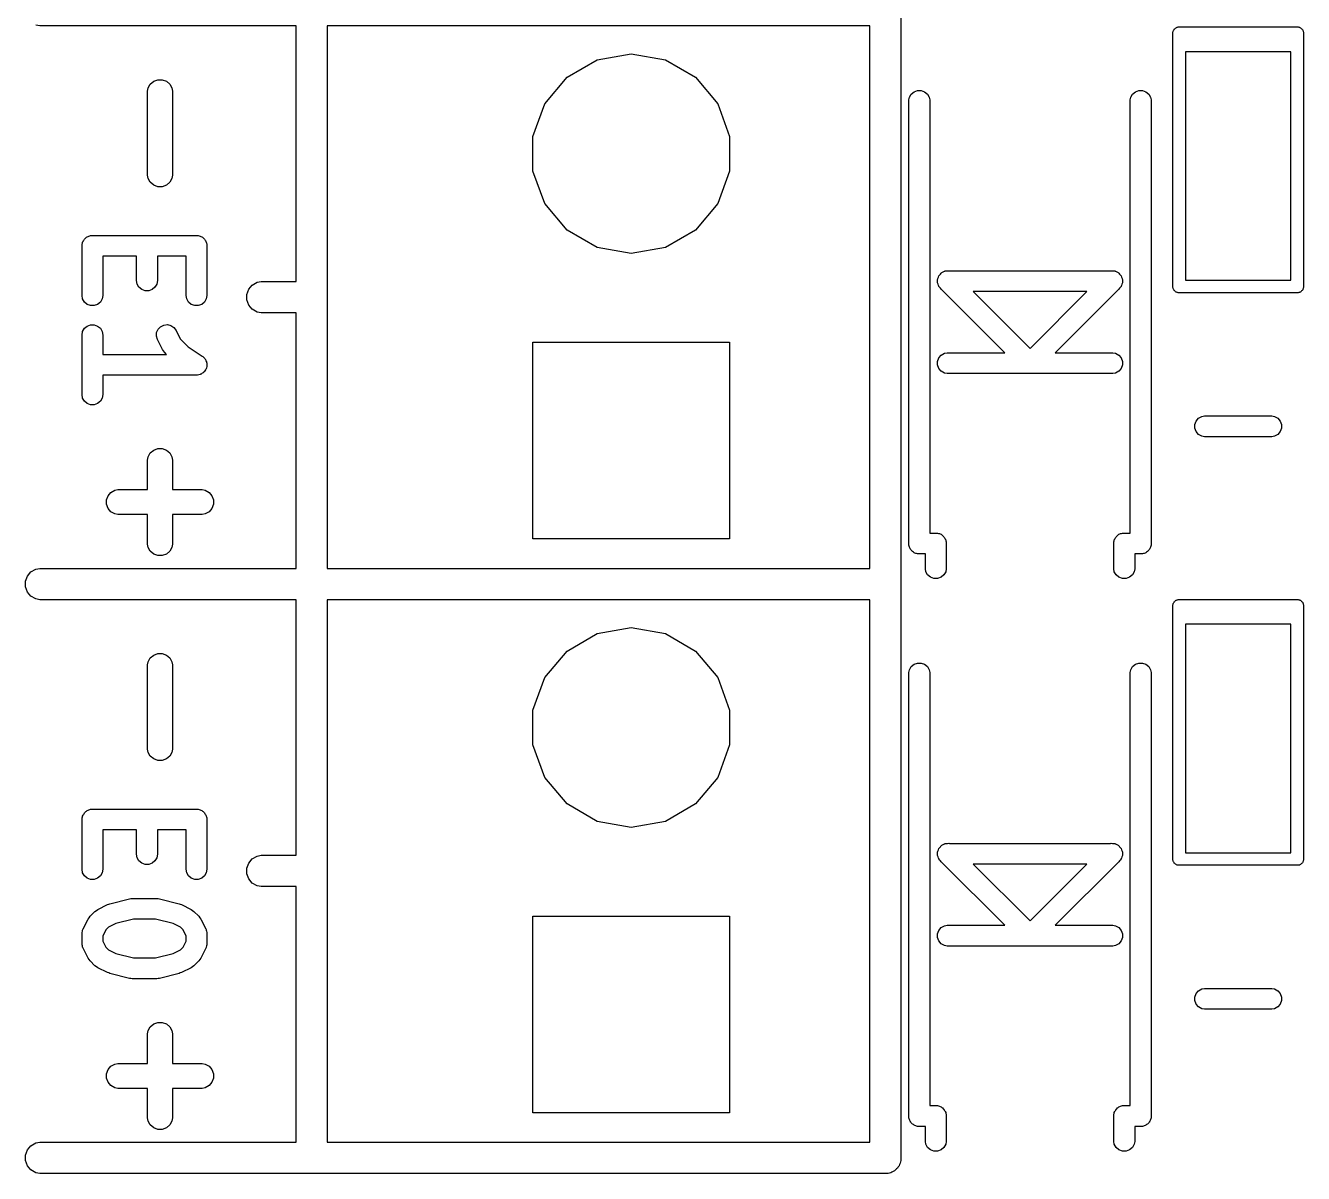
# Model space of a CAD drawing. Extents: x 51 to 149, y -134 to -32.
# Drawn here: x 50.61 to 66.2, y -132.94 to -118.94 of the extents above; entities that cross this region are included whole.
import ezdxf

# ---------------------------------------------------------------- set-up
doc = ezdxf.new("R2010")
doc.units = 0
doc.header["$MEASUREMENT"] = 0
doc.layers.add('BLACK', color=7, linetype='CONTINUOUS')

msp = doc.modelspace()

# ---------------------------------------------------------------- linework, layer by layer
at = {"layer": 'BLACK', "linetype": 'CONTINUOUS'}
for p, q in [((61.2905, -101.233), (61.2905, -132.767)), ((50.7833, -118.941), (50.7338, -118.932)), ((53.9095, -118.941), (50.7833, -118.941)), ((53.9095, -122.059), (53.9095, -118.941)), ((54.2905, -118.941), (54.2905, -125.559)), ((60.9095, -118.941), (54.2905, -118.941)), ((60.9095, -125.559), (60.9095, -118.941)), ((64.6411, -118.967), (64.6463, -118.963)), ((64.6463, -118.963), (64.6527, -118.961)), ((64.6527, -118.961), (64.6585, -118.957)), ((64.6585, -118.957), (64.6652, -118.956)), ((64.6652, -118.956), (64.6716, -118.954)), ((64.6716, -118.954), (64.6783, -118.954)), ((64.6783, -118.954), (64.6783, -118.954)), ((64.6783, -118.954), (66.1317, -118.954)), ((66.1317, -118.954), (66.1384, -118.954)), ((66.1317, -118.954), (66.1317, -118.954)), ((66.1384, -118.954), (66.1448, -118.956)), ((66.1448, -118.956), (66.1515, -118.957)), ((66.1515, -118.957), (66.1573, -118.961)), ((66.1573, -118.961), (66.1637, -118.963)), ((66.1637, -118.963), (66.1689, -118.967)), ((64.6088, -119.017), (64.6111, -119.01)), ((64.6088, -119.023), (64.6088, -119.017)), ((64.6088, -122.127), (64.6088, -119.023)), ((64.6111, -119.01), (64.6123, -119.004)), ((64.6123, -119.004), (64.6157, -118.998)), ((64.6157, -118.998), (64.618, -118.991)), ((64.618, -118.991), (64.6223, -118.986)), ((64.6223, -118.986), (64.6257, -118.98)), ((64.6257, -118.98), (64.6309, -118.976)), ((64.6309, -118.976), (64.6353, -118.971)), ((64.6353, -118.971), (64.6411, -118.967)), ((66.1689, -118.967), (66.1747, -118.971)), ((66.1747, -118.971), (66.1791, -118.976)), ((66.1791, -118.976), (66.1843, -118.98)), ((66.1843, -118.98), (66.1877, -118.986)), ((66.1877, -118.986), (66.192, -118.991)), ((66.192, -118.991), (66.1943, -118.998)), ((66.1943, -118.998), (66.1977, -119.004)), ((66.1977, -119.004), (66.1989, -119.01)), ((66.1989, -119.01), (66.2012, -119.017)), ((66.2012, -119.017), (66.2012, -119.023)), ((66.2012, -119.023), (66.2012, -119.023)), ((66.2012, -119.023), (66.2012, -122.127)), ((64.7612, -119.256), (64.7612, -122.044)), ((66.0488, -119.256), (64.7612, -119.256)), ((66.0488, -122.044), (66.0488, -119.256)), ((57.2168, -119.567), (57.5832, -119.355)), ((57.5832, -119.355), (58, -119.281)), ((58, -119.281), (58.4168, -119.355)), ((58.4168, -119.355), (58.7832, -119.567)), ((56.9447, -119.891), (57.2168, -119.567)), ((58.7832, -119.567), (59.0553, -119.891)), ((52.0976, -119.737), (52.1046, -119.697)), ((52.0976, -120.763), (52.0976, -119.737)), ((52.1046, -119.697), (52.1315, -119.651)), ((52.1315, -119.651), (52.1726, -119.616)), ((52.1726, -119.616), (52.2231, -119.598)), ((52.2231, -119.598), (52.2769, -119.598)), ((52.2769, -119.598), (52.3274, -119.616)), ((52.3274, -119.616), (52.3685, -119.651)), ((52.3685, -119.651), (52.3954, -119.697)), ((52.3954, -119.697), (52.4024, -119.737)), ((52.4024, -119.737), (52.4024, -120.763)), ((61.4162, -119.772), (61.4505, -119.743)), ((61.4505, -119.743), (61.4926, -119.728)), ((61.4926, -119.728), (61.5374, -119.728)), ((61.5374, -119.728), (61.5795, -119.743)), ((61.5795, -119.743), (61.6138, -119.772)), ((64.1162, -119.772), (64.1505, -119.743)), ((64.1505, -119.743), (64.1926, -119.728)), ((64.1926, -119.728), (64.2374, -119.728)), ((64.2374, -119.728), (64.2795, -119.743)), ((64.2795, -119.743), (64.3138, -119.772)), ((56.8, -120.288), (56.9447, -119.891)), ((59.0553, -119.891), (59.2, -120.288)), ((61.388, -119.844), (61.3938, -119.811)), ((61.388, -125.233), (61.388, -119.844)), ((61.3938, -119.811), (61.4162, -119.772)), ((61.6138, -119.772), (61.6362, -119.811)), ((61.6362, -119.811), (61.642, -119.844)), ((61.642, -119.844), (61.642, -125.128)), ((64.088, -119.844), (64.0938, -119.811)), ((64.088, -125.128), (64.088, -119.844)), ((64.0938, -119.811), (64.1162, -119.772)), ((64.3138, -119.772), (64.3362, -119.811)), ((64.3362, -119.811), (64.342, -119.844)), ((64.342, -119.844), (64.342, -125.277)), ((56.8, -120.712), (56.8, -120.288)), ((59.2, -120.288), (59.2, -120.712)), ((52.1046, -120.803), (52.0976, -120.763)), ((52.1315, -120.849), (52.1046, -120.803)), ((52.3954, -120.803), (52.3685, -120.849)), ((52.4024, -120.763), (52.3954, -120.803)), ((56.9447, -121.109), (56.8, -120.712)), ((59.2, -120.712), (59.0553, -121.109)), ((52.1726, -120.884), (52.1315, -120.849)), ((52.2231, -120.902), (52.1726, -120.884)), ((52.2769, -120.902), (52.2231, -120.902)), ((52.3274, -120.884), (52.2769, -120.902)), ((52.3685, -120.849), (52.3274, -120.884)), ((57.2168, -121.433), (56.9447, -121.109)), ((59.0553, -121.109), (58.7832, -121.433)), ((57.5832, -121.645), (57.2168, -121.433)), ((58.7832, -121.433), (58.4168, -121.645)), ((51.2985, -121.623), (51.3004, -121.612)), ((51.3004, -121.601), (51.3042, -121.591)), ((51.3004, -121.612), (51.3004, -121.601)), ((51.3042, -121.591), (51.3061, -121.58)), ((51.3061, -121.58), (51.3117, -121.57)), ((51.3117, -121.57), (51.3155, -121.56)), ((51.3155, -121.56), (51.3226, -121.551)), ((51.3226, -121.551), (51.3282, -121.541)), ((51.3282, -121.541), (51.3367, -121.534)), ((51.3367, -121.534), (51.3438, -121.526)), ((51.3438, -121.526), (51.3535, -121.52)), ((51.3535, -121.52), (51.362, -121.513)), ((51.362, -121.513), (51.3724, -121.509)), ((51.3724, -121.509), (51.382, -121.504)), ((51.382, -121.504), (51.393, -121.502)), ((51.393, -121.502), (51.4034, -121.498)), ((51.4034, -121.498), (51.4145, -121.498)), ((51.4145, -121.498), (51.4255, -121.496)), ((51.4255, -121.496), (52.6955, -121.496)), ((52.6955, -121.496), (52.7064, -121.498)), ((52.7064, -121.498), (52.7175, -121.498)), ((52.7175, -121.498), (52.728, -121.502)), ((52.728, -121.502), (52.7389, -121.504)), ((52.7389, -121.504), (52.7485, -121.509)), ((52.7485, -121.509), (52.759, -121.513)), ((52.759, -121.513), (52.7675, -121.52)), ((52.7675, -121.52), (52.7771, -121.526)), ((52.7771, -121.526), (52.7843, -121.534)), ((52.7843, -121.534), (52.7928, -121.541)), ((52.7928, -121.541), (52.7983, -121.551)), ((52.7983, -121.551), (52.8055, -121.56)), ((52.8055, -121.56), (52.8093, -121.57)), ((52.8093, -121.57), (52.8148, -121.58)), ((52.8148, -121.58), (52.8167, -121.591)), ((52.8167, -121.591), (52.8205, -121.601)), ((52.8205, -121.601), (52.8205, -121.612)), ((52.8205, -121.612), (52.8225, -121.623)), ((51.2985, -122.228), (51.2985, -121.623)), ((51.9637, -121.75), (51.5525, -121.75)), ((51.5525, -121.75), (51.5525, -122.228)), ((51.9637, -122.046), (51.9637, -121.75)), ((52.5685, -121.75), (52.2177, -121.75)), ((52.2177, -121.75), (52.2177, -122.046)), ((52.5685, -122.228), (52.5685, -121.75)), ((52.8225, -121.623), (52.8225, -122.228)), ((58, -121.719), (57.5832, -121.645)), ((58.4168, -121.645), (58, -121.719)), ((61.8595, -121.928), (61.8762, -121.927)), ((61.8762, -121.927), (61.8817, -121.928)), ((63.8483, -121.928), (63.8538, -121.927)), ((63.8538, -121.927), (63.8705, -121.928)), ((51.9714, -122.09), (51.9637, -122.046)), ((52.2177, -122.046), (52.2101, -122.09)), ((53.3757, -122.102), (53.4338, -122.068)), ((53.4338, -122.068), (53.4833, -122.059)), ((53.4833, -122.059), (53.9095, -122.059)), ((61.7365, -122.066), (61.738, -122.049)), ((61.738, -122.072), (61.7365, -122.066)), ((61.738, -122.033), (61.7399, -122.027)), ((61.738, -122.049), (61.738, -122.033)), ((61.738, -122.077), (61.738, -122.072)), ((61.7438, -122.093), (61.738, -122.077)), ((61.7399, -122.027), (61.7404, -122.022)), ((61.7404, -122.022), (61.7476, -122.006)), ((61.7476, -122.006), (61.7533, -121.991)), ((61.7533, -121.991), (61.757, -121.986)), ((61.757, -121.986), (61.7594, -121.981)), ((61.7594, -121.981), (61.7713, -121.969)), ((61.7713, -121.969), (61.7821, -121.956)), ((61.7821, -121.956), (61.787, -121.953)), ((61.787, -121.953), (61.791, -121.949)), ((61.791, -121.949), (61.8063, -121.942)), ((61.8063, -121.942), (61.8209, -121.934)), ((61.8209, -121.934), (61.8265, -121.933)), ((61.8265, -121.933), (61.8316, -121.93)), ((61.8316, -121.93), (61.8484, -121.929)), ((61.8484, -121.929), (61.8539, -121.928)), ((61.8539, -121.928), (61.8595, -121.928)), ((61.8817, -121.928), (63.8483, -121.928)), ((63.8705, -121.928), (63.8761, -121.928)), ((63.8761, -121.928), (63.8816, -121.929)), ((63.8816, -121.929), (63.8984, -121.93)), ((63.8984, -121.93), (63.9035, -121.933)), ((63.9035, -121.933), (63.9091, -121.934)), ((63.9091, -121.934), (63.9237, -121.942)), ((63.9237, -121.942), (63.939, -121.949)), ((63.939, -121.949), (63.943, -121.953)), ((63.943, -121.953), (63.9479, -121.956)), ((63.9479, -121.956), (63.9587, -121.969)), ((63.9587, -121.969), (63.9706, -121.981)), ((63.9706, -121.981), (63.973, -121.986)), ((63.973, -121.986), (63.9767, -121.991)), ((63.9767, -121.991), (63.9824, -122.006)), ((63.9824, -122.006), (63.9896, -122.022)), ((63.992, -122.077), (63.9862, -122.093)), ((63.9896, -122.022), (63.9901, -122.027)), ((63.9901, -122.027), (63.992, -122.033)), ((63.992, -122.033), (63.992, -122.049)), ((63.992, -122.049), (63.9935, -122.066)), ((63.9935, -122.066), (63.992, -122.072)), ((63.992, -122.072), (63.992, -122.077)), ((64.7612, -122.044), (66.0488, -122.044)), ((51.3061, -122.271), (51.2985, -122.228)), ((51.5525, -122.228), (51.5448, -122.271)), ((51.9934, -122.128), (51.9714, -122.09)), ((52.0272, -122.156), (51.9934, -122.128)), ((52.0687, -122.171), (52.0272, -122.156)), ((52.1128, -122.171), (52.0687, -122.171)), ((52.1542, -122.156), (52.1128, -122.171)), ((52.188, -122.128), (52.1542, -122.156)), ((52.2101, -122.09), (52.188, -122.128)), ((52.5761, -122.271), (52.5685, -122.228)), ((52.8225, -122.228), (52.8148, -122.271)), ((53.3095, -122.216), (53.3325, -122.153)), ((53.3095, -122.284), (53.3095, -122.216)), ((53.3325, -122.153), (53.3757, -122.102)), ((61.7481, -122.109), (61.7438, -122.093)), ((61.7514, -122.114), (61.7481, -122.109)), ((61.7533, -122.119), (61.7514, -122.114)), ((61.7642, -122.132), (61.7533, -122.119)), ((61.7673, -122.137), (61.7642, -122.132)), ((61.7713, -122.141), (61.7673, -122.137)), ((61.7821, -122.154), (61.7713, -122.141)), ((61.787, -122.157), (61.7821, -122.154)), ((62.5584, -122.928), (61.787, -122.157)), ((62.1716, -122.182), (62.865, -122.875)), ((63.5584, -122.182), (62.1716, -122.182)), ((62.865, -122.875), (63.5584, -122.182)), ((63.943, -122.157), (63.1716, -122.928)), ((63.9479, -122.154), (63.943, -122.157)), ((63.9587, -122.141), (63.9479, -122.154)), ((63.9627, -122.137), (63.9587, -122.141)), ((63.9658, -122.132), (63.9627, -122.137)), ((63.9767, -122.119), (63.9658, -122.132)), ((63.9786, -122.114), (63.9767, -122.119)), ((63.9819, -122.109), (63.9786, -122.114)), ((63.9862, -122.093), (63.9819, -122.109)), ((64.6088, -122.133), (64.6088, -122.127)), ((64.6088, -122.127), (64.6088, -122.127)), ((64.6111, -122.14), (64.6088, -122.133)), ((64.6123, -122.146), (64.6111, -122.14)), ((64.6157, -122.152), (64.6123, -122.146)), ((64.618, -122.159), (64.6157, -122.152)), ((64.6223, -122.164), (64.618, -122.159)), ((64.6257, -122.17), (64.6223, -122.164)), ((64.6309, -122.174), (64.6257, -122.17)), ((64.6353, -122.179), (64.6309, -122.174)), ((64.6411, -122.183), (64.6353, -122.179)), ((64.6463, -122.187), (64.6411, -122.183)), ((64.6527, -122.189), (64.6463, -122.187)), ((64.6585, -122.193), (64.6527, -122.189)), ((64.6652, -122.194), (64.6585, -122.193)), ((64.6716, -122.196), (64.6652, -122.194)), ((64.6783, -122.196), (64.6716, -122.196)), ((66.1317, -122.196), (64.6783, -122.196)), ((64.6783, -122.196), (64.6783, -122.196)), ((66.1384, -122.196), (66.1317, -122.196)), ((66.1317, -122.196), (66.1317, -122.196)), ((66.1448, -122.194), (66.1384, -122.196)), ((66.1515, -122.193), (66.1448, -122.194)), ((66.1573, -122.189), (66.1515, -122.193)), ((66.1637, -122.187), (66.1573, -122.189)), ((66.1689, -122.183), (66.1637, -122.187)), ((66.1747, -122.179), (66.1689, -122.183)), ((66.1791, -122.174), (66.1747, -122.179)), ((66.1843, -122.17), (66.1791, -122.174)), ((66.1877, -122.164), (66.1843, -122.17)), ((66.192, -122.159), (66.1877, -122.164)), ((66.1943, -122.152), (66.192, -122.159)), ((66.1977, -122.146), (66.1943, -122.152)), ((66.1989, -122.14), (66.1977, -122.146)), ((66.2012, -122.133), (66.1989, -122.14)), ((66.2012, -122.127), (66.2012, -122.127)), ((66.2012, -122.127), (66.2012, -122.133)), ((51.3282, -122.309), (51.3061, -122.271)), ((51.362, -122.338), (51.3282, -122.309)), ((51.4034, -122.353), (51.362, -122.338)), ((51.4475, -122.353), (51.4034, -122.353)), ((51.489, -122.338), (51.4475, -122.353)), ((51.5228, -122.309), (51.489, -122.338)), ((51.5448, -122.271), (51.5228, -122.309)), ((52.5982, -122.309), (52.5761, -122.271)), ((52.632, -122.338), (52.5982, -122.309)), ((52.6734, -122.353), (52.632, -122.338)), ((52.7175, -122.353), (52.6734, -122.353)), ((52.759, -122.338), (52.7175, -122.353)), ((52.7928, -122.309), (52.759, -122.338)), ((52.8148, -122.271), (52.7928, -122.309)), ((53.3325, -122.347), (53.3095, -122.284)), ((53.3757, -122.398), (53.3325, -122.347)), ((53.4338, -122.432), (53.3757, -122.398)), ((53.4833, -122.441), (53.4338, -122.432)), ((53.9095, -122.441), (53.4833, -122.441)), ((53.9095, -125.559), (53.9095, -122.441)), ((51.2985, -122.712), (51.3061, -122.668)), ((51.3061, -122.668), (51.3282, -122.63)), ((51.3282, -122.63), (51.362, -122.602)), ((51.362, -122.602), (51.4034, -122.587)), ((51.4034, -122.587), (51.4475, -122.587)), ((51.4475, -122.587), (51.489, -122.602)), ((51.489, -122.602), (51.5228, -122.63)), ((51.5228, -122.63), (51.5448, -122.668)), ((51.5448, -122.668), (51.5525, -122.712)), ((52.2065, -122.726), (52.2091, -122.682)), ((52.2091, -122.682), (52.2266, -122.642)), ((52.2266, -122.642), (52.257, -122.61)), ((52.257, -122.61), (52.2964, -122.59)), ((52.2964, -122.59), (52.3402, -122.585)), ((52.3402, -122.585), (52.3831, -122.595)), ((52.3831, -122.595), (52.4199, -122.619)), ((52.4199, -122.619), (52.4462, -122.655)), ((52.4462, -122.655), (52.4975, -122.757)), ((51.2985, -123.437), (51.2985, -122.712)), ((51.5525, -122.712), (51.5525, -122.948)), ((52.219, -122.768), (52.2065, -122.726)), ((52.2795, -122.889), (52.219, -122.768)), ((52.4975, -122.757), (52.595, -122.855)), ((52.595, -122.855), (52.7659, -122.969)), ((56.8, -125.2), (56.8, -122.8)), ((56.8, -122.8), (59.2, -122.8)), ((59.2, -122.8), (59.2, -125.2)), ((51.5525, -122.948), (52.3284, -122.948)), ((52.2916, -122.906), (52.2795, -122.889)), ((52.3033, -122.922), (52.2916, -122.906)), ((52.3284, -122.948), (52.3033, -122.922)), ((52.7659, -122.969), (52.771, -122.974)), ((52.771, -122.974), (52.7771, -122.977)), ((52.7771, -122.977), (52.7869, -122.989)), ((52.7869, -122.989), (52.7978, -122.999)), ((52.7978, -122.999), (52.8009, -123.006)), ((52.8009, -123.006), (52.8055, -123.011)), ((52.8055, -123.011), (52.8106, -123.025)), ((61.738, -123.033), (61.7533, -122.991)), ((61.7533, -122.991), (61.7821, -122.956)), ((61.7821, -122.956), (61.8209, -122.934)), ((61.8209, -122.934), (61.8539, -122.928)), ((61.8539, -122.928), (62.5584, -122.928)), ((63.1716, -122.928), (63.8761, -122.928)), ((63.8761, -122.928), (63.9091, -122.934)), ((63.9091, -122.934), (63.9479, -122.956)), ((63.9479, -122.956), (63.9767, -122.991)), ((63.9767, -122.991), (63.992, -123.033)), ((52.7771, -123.172), (52.764, -123.179)), ((52.7816, -123.166), (52.7771, -123.172)), ((52.7873, -123.162), (52.7816, -123.166)), ((52.7957, -123.15), (52.7873, -123.162)), ((52.8055, -123.138), (52.7957, -123.15)), ((52.8079, -123.131), (52.8055, -123.138)), ((52.8118, -123.126), (52.8079, -123.131)), ((52.8106, -123.025), (52.8174, -123.039)), ((52.8154, -123.111), (52.8118, -123.126)), ((52.8205, -123.097), (52.8154, -123.111)), ((52.8174, -123.039), (52.8181, -123.046)), ((52.8181, -123.046), (52.8205, -123.052)), ((52.8205, -123.052), (52.8205, -123.068)), ((52.8205, -123.068), (52.8222, -123.083)), ((52.8222, -123.083), (52.8205, -123.09)), ((52.8205, -123.09), (52.8205, -123.097)), ((61.738, -123.077), (61.738, -123.033)), ((61.7533, -123.119), (61.738, -123.077)), ((61.7821, -123.154), (61.7533, -123.119)), ((61.8209, -123.176), (61.7821, -123.154)), ((63.9479, -123.154), (63.9091, -123.176)), ((63.9767, -123.119), (63.9479, -123.154)), ((63.992, -123.077), (63.9767, -123.119)), ((63.992, -123.033), (63.992, -123.077)), ((52.6955, -123.202), (51.5525, -123.202)), ((51.5525, -123.202), (51.5525, -123.437)), ((52.7024, -123.2), (52.6955, -123.202)), ((52.7094, -123.201), (52.7024, -123.2)), ((52.724, -123.196), (52.7094, -123.201)), ((52.7389, -123.194), (52.724, -123.196)), ((52.745, -123.19), (52.7389, -123.194)), ((52.7518, -123.188), (52.745, -123.19)), ((52.764, -123.179), (52.7518, -123.188)), ((61.8539, -123.182), (61.8209, -123.176)), ((62.8483, -123.182), (61.8539, -123.182)), ((62.8538, -123.183), (62.8483, -123.182)), ((62.865, -123.182), (62.8538, -123.183)), ((62.8762, -123.183), (62.865, -123.182)), ((62.8817, -123.182), (62.8762, -123.183)), ((63.8761, -123.182), (62.8817, -123.182)), ((63.9091, -123.176), (63.8761, -123.182)), ((51.3061, -123.481), (51.2985, -123.437)), ((51.3282, -123.519), (51.3061, -123.481)), ((51.5448, -123.481), (51.5228, -123.519)), ((51.5525, -123.437), (51.5448, -123.481)), ((51.362, -123.547), (51.3282, -123.519)), ((51.4034, -123.562), (51.362, -123.547)), ((51.4475, -123.562), (51.4034, -123.562)), ((51.489, -123.547), (51.4475, -123.562)), ((51.5228, -123.519), (51.489, -123.547)), ((64.878, -123.803), (64.8933, -123.761)), ((64.8933, -123.761), (64.9221, -123.726)), ((64.9221, -123.726), (64.9609, -123.704)), ((64.9609, -123.704), (64.9939, -123.698)), ((64.9939, -123.698), (65.8161, -123.698)), ((65.8161, -123.698), (65.8491, -123.704)), ((65.8491, -123.704), (65.8879, -123.726)), ((65.8879, -123.726), (65.9167, -123.761)), ((65.9167, -123.761), (65.932, -123.803)), ((64.878, -123.847), (64.878, -123.803)), ((64.8933, -123.889), (64.878, -123.847)), ((64.9221, -123.924), (64.8933, -123.889)), ((64.9609, -123.946), (64.9221, -123.924)), ((64.9939, -123.952), (64.9609, -123.946)), ((65.8161, -123.952), (64.9939, -123.952)), ((65.8491, -123.946), (65.8161, -123.952)), ((65.8879, -123.924), (65.8491, -123.946)), ((65.9167, -123.889), (65.8879, -123.924)), ((65.932, -123.847), (65.9167, -123.889)), ((65.932, -123.803), (65.932, -123.847)), ((52.1726, -124.116), (52.2231, -124.098)), ((52.2231, -124.098), (52.2769, -124.098)), ((52.2769, -124.098), (52.3274, -124.116)), ((52.0976, -124.237), (52.1046, -124.197)), ((52.0976, -124.598), (52.0976, -124.237)), ((52.1046, -124.197), (52.1315, -124.151)), ((52.1315, -124.151), (52.1726, -124.116)), ((52.3274, -124.116), (52.3685, -124.151)), ((52.3685, -124.151), (52.3954, -124.197)), ((52.3954, -124.197), (52.4024, -124.237)), ((52.4024, -124.237), (52.4024, -124.598)), ((51.5976, -124.723), (51.616, -124.673)), ((51.5976, -124.777), (51.5976, -124.723)), ((51.616, -124.673), (51.6505, -124.631)), ((51.6505, -124.631), (51.6971, -124.605)), ((51.6971, -124.605), (51.7367, -124.598)), ((51.7367, -124.598), (52.0976, -124.598)), ((52.4024, -124.598), (52.7633, -124.598)), ((52.7633, -124.598), (52.8029, -124.605)), ((52.8029, -124.605), (52.8495, -124.631)), ((52.8495, -124.631), (52.884, -124.673)), ((52.884, -124.673), (52.9024, -124.723)), ((52.9024, -124.723), (52.9024, -124.777)), ((51.616, -124.827), (51.5976, -124.777)), ((51.6505, -124.869), (51.616, -124.827)), ((51.6971, -124.895), (51.6505, -124.869)), ((52.8495, -124.869), (52.8029, -124.895)), ((52.884, -124.827), (52.8495, -124.869)), ((52.9024, -124.777), (52.884, -124.827)), ((51.7367, -124.902), (51.6971, -124.895)), ((52.0976, -124.902), (51.7367, -124.902)), ((52.0976, -125.263), (52.0976, -124.902)), ((52.7633, -124.902), (52.4024, -124.902)), ((52.4024, -124.902), (52.4024, -125.263)), ((52.8029, -124.895), (52.7633, -124.902)), ((59.2, -125.2), (56.8, -125.2)), ((61.642, -125.128), (61.7374, -125.128)), ((61.7374, -125.128), (61.748, -125.132)), ((61.748, -125.132), (61.7591, -125.134)), ((61.7591, -125.134), (61.7689, -125.139)), ((61.7689, -125.139), (61.7795, -125.143)), ((61.7795, -125.143), (61.7881, -125.151)), ((61.7881, -125.151), (61.7979, -125.156)), ((61.7979, -125.156), (61.8051, -125.165)), ((61.8051, -125.165), (61.8138, -125.172)), ((61.8138, -125.172), (61.8194, -125.182)), ((61.8194, -125.182), (61.8267, -125.191)), ((61.8267, -125.191), (61.8305, -125.201)), ((61.8305, -125.201), (61.8362, -125.211)), ((63.8938, -125.211), (63.8995, -125.201)), ((63.8995, -125.201), (63.9033, -125.191)), ((63.9033, -125.191), (63.9106, -125.182)), ((63.9106, -125.182), (63.9162, -125.172)), ((63.9162, -125.172), (63.9249, -125.165)), ((63.9249, -125.165), (63.9321, -125.156)), ((63.9321, -125.156), (63.9419, -125.151)), ((63.9419, -125.151), (63.9505, -125.143)), ((63.9505, -125.143), (63.9611, -125.139)), ((63.9611, -125.139), (63.9709, -125.134)), ((63.9709, -125.134), (63.982, -125.132)), ((63.982, -125.132), (63.9926, -125.128)), ((63.9926, -125.128), (64.088, -125.128)), ((52.1046, -125.303), (52.0976, -125.263)), ((52.1315, -125.349), (52.1046, -125.303)), ((52.1726, -125.384), (52.1315, -125.349)), ((52.3685, -125.349), (52.3274, -125.384)), ((52.3954, -125.303), (52.3685, -125.349)), ((52.4024, -125.263), (52.3954, -125.303)), ((61.388, -125.277), (61.388, -125.233)), ((61.388, -125.233), (61.388, -125.233)), ((61.3919, -125.288), (61.388, -125.277)), ((61.3938, -125.299), (61.3919, -125.288)), ((61.3995, -125.309), (61.3938, -125.299)), ((61.4033, -125.319), (61.3995, -125.309)), ((61.4106, -125.328), (61.4033, -125.319)), ((61.4162, -125.338), (61.4106, -125.328)), ((61.4249, -125.345), (61.4162, -125.338)), ((61.4321, -125.354), (61.4249, -125.345)), ((61.4419, -125.359), (61.4321, -125.354)), ((61.8362, -125.211), (61.8381, -125.222)), ((61.8381, -125.222), (61.842, -125.233)), ((61.842, -125.233), (61.842, -125.566)), ((63.888, -125.233), (63.8919, -125.222)), ((63.888, -125.244), (63.888, -125.233)), ((63.888, -125.566), (63.888, -125.244)), ((63.8919, -125.222), (63.8938, -125.211)), ((64.2979, -125.354), (64.2881, -125.359)), ((64.3051, -125.345), (64.2979, -125.354)), ((64.3138, -125.338), (64.3051, -125.345)), ((64.3194, -125.328), (64.3138, -125.338)), ((64.3267, -125.319), (64.3194, -125.328)), ((64.3305, -125.309), (64.3267, -125.319)), ((64.3362, -125.299), (64.3305, -125.309)), ((64.3381, -125.288), (64.3362, -125.299)), ((64.342, -125.277), (64.3381, -125.288)), ((52.2231, -125.402), (52.1726, -125.384)), ((52.2769, -125.402), (52.2231, -125.402)), ((52.3274, -125.384), (52.2769, -125.402)), ((61.4505, -125.367), (61.4419, -125.359)), ((61.4611, -125.371), (61.4505, -125.367)), ((61.4709, -125.376), (61.4611, -125.371)), ((61.482, -125.378), (61.4709, -125.376)), ((61.4926, -125.382), (61.482, -125.378)), ((61.588, -125.382), (61.4926, -125.382)), ((61.588, -125.566), (61.588, -125.382)), ((64.2374, -125.382), (64.142, -125.382)), ((64.142, -125.382), (64.142, -125.566)), ((64.248, -125.378), (64.2374, -125.382)), ((64.2591, -125.376), (64.248, -125.378)), ((64.2689, -125.371), (64.2591, -125.376)), ((64.2795, -125.367), (64.2689, -125.371)), ((64.2881, -125.359), (64.2795, -125.367)), ((50.6095, -125.716), (50.6325, -125.653)), ((50.6325, -125.653), (50.6757, -125.602)), ((50.6757, -125.602), (50.7338, -125.568)), ((50.7338, -125.568), (50.7833, -125.559)), ((50.7833, -125.559), (53.9095, -125.559)), ((54.2905, -125.559), (60.9095, -125.559)), ((61.5938, -125.599), (61.588, -125.566)), ((61.6162, -125.638), (61.5938, -125.599)), ((61.6505, -125.667), (61.6162, -125.638)), ((61.6926, -125.682), (61.6505, -125.667)), ((61.7795, -125.667), (61.7374, -125.682)), ((61.8138, -125.638), (61.7795, -125.667)), ((61.8362, -125.599), (61.8138, -125.638)), ((61.842, -125.566), (61.8362, -125.599)), ((63.8938, -125.599), (63.888, -125.566)), ((63.9162, -125.638), (63.8938, -125.599)), ((63.9505, -125.667), (63.9162, -125.638)), ((63.9926, -125.682), (63.9505, -125.667)), ((64.0795, -125.667), (64.0374, -125.682)), ((64.1138, -125.638), (64.0795, -125.667)), ((64.1362, -125.599), (64.1138, -125.638)), ((64.142, -125.566), (64.1362, -125.599)), ((50.6095, -125.784), (50.6095, -125.716)), ((50.6325, -125.847), (50.6095, -125.784)), ((61.7374, -125.682), (61.6926, -125.682)), ((64.0374, -125.682), (63.9926, -125.682)), ((50.6757, -125.898), (50.6325, -125.847)), ((50.7338, -125.932), (50.6757, -125.898)), ((50.7833, -125.941), (50.7338, -125.932)), ((53.9095, -125.941), (50.7833, -125.941)), ((53.9095, -129.059), (53.9095, -125.941)), ((54.2905, -125.941), (54.2905, -132.559)), ((60.9095, -125.941), (54.2905, -125.941)), ((60.9095, -132.559), (60.9095, -125.941)), ((64.6157, -125.983), (64.618, -125.976)), ((64.618, -125.976), (64.6223, -125.971)), ((64.6223, -125.971), (64.6257, -125.965)), ((64.6257, -125.965), (64.6309, -125.961)), ((64.6309, -125.961), (64.6353, -125.956)), ((64.6353, -125.956), (64.6411, -125.952)), ((64.6411, -125.952), (64.6463, -125.948)), ((64.6463, -125.948), (64.6527, -125.946)), ((64.6527, -125.946), (64.6585, -125.942)), ((64.6585, -125.942), (64.6652, -125.941)), ((64.6652, -125.941), (64.6716, -125.939)), ((64.6716, -125.939), (64.6783, -125.939)), ((64.6783, -125.939), (64.6783, -125.939)), ((64.6783, -125.939), (66.1317, -125.939)), ((66.1317, -125.939), (66.1384, -125.939)), ((66.1317, -125.939), (66.1317, -125.939)), ((66.1384, -125.939), (66.1448, -125.941)), ((66.1448, -125.941), (66.1515, -125.942)), ((66.1515, -125.942), (66.1573, -125.946)), ((66.1573, -125.946), (66.1637, -125.948)), ((66.1637, -125.948), (66.1689, -125.952)), ((66.1689, -125.952), (66.1747, -125.956)), ((66.1747, -125.956), (66.1791, -125.961)), ((66.1791, -125.961), (66.1843, -125.965)), ((66.1843, -125.965), (66.1877, -125.971)), ((66.1877, -125.971), (66.192, -125.976)), ((66.192, -125.976), (66.1943, -125.983)), ((64.6088, -126.002), (64.6111, -125.995)), ((64.6088, -126.008), (64.6088, -126.002)), ((64.6088, -129.112), (64.6088, -126.008)), ((64.6111, -125.995), (64.6123, -125.989)), ((64.6123, -125.989), (64.6157, -125.983)), ((66.1943, -125.983), (66.1977, -125.989)), ((66.1977, -125.989), (66.1989, -125.995)), ((66.1989, -125.995), (66.2012, -126.002)), ((66.2012, -126.002), (66.2012, -126.008)), ((66.2012, -126.008), (66.2012, -126.008)), ((66.2012, -126.008), (66.2012, -129.112)), ((57.5832, -126.355), (58, -126.281)), ((58, -126.281), (58.4168, -126.355)), ((64.7612, -126.241), (64.7612, -129.029)), ((66.0488, -126.241), (64.7612, -126.241)), ((66.0488, -129.029), (66.0488, -126.241)), ((57.2168, -126.567), (57.5832, -126.355)), ((58.4168, -126.355), (58.7832, -126.567)), ((52.1726, -126.616), (52.2231, -126.598)), ((52.2231, -126.598), (52.2769, -126.598)), ((52.2769, -126.598), (52.3274, -126.616)), ((56.9447, -126.891), (57.2168, -126.567)), ((58.7832, -126.567), (59.0553, -126.891)), ((52.0976, -126.737), (52.1046, -126.697)), ((52.0976, -127.763), (52.0976, -126.737)), ((52.1046, -126.697), (52.1315, -126.651)), ((52.1315, -126.651), (52.1726, -126.616)), ((52.3274, -126.616), (52.3685, -126.651)), ((52.3685, -126.651), (52.3954, -126.697)), ((52.3954, -126.697), (52.4024, -126.737)), ((52.4024, -126.737), (52.4024, -127.763)), ((61.3938, -126.796), (61.4162, -126.757)), ((61.4162, -126.757), (61.4505, -126.728)), ((61.4505, -126.728), (61.4926, -126.713)), ((61.4926, -126.713), (61.5374, -126.713)), ((61.5374, -126.713), (61.5795, -126.728)), ((61.5795, -126.728), (61.6138, -126.757)), ((61.6138, -126.757), (61.6362, -126.796)), ((64.0938, -126.796), (64.1162, -126.757)), ((64.1162, -126.757), (64.1505, -126.728)), ((64.1505, -126.728), (64.1926, -126.713)), ((64.1926, -126.713), (64.2374, -126.713)), ((64.2374, -126.713), (64.2795, -126.728)), ((64.2795, -126.728), (64.3138, -126.757)), ((64.3138, -126.757), (64.3362, -126.796)), ((56.8, -127.288), (56.9447, -126.891)), ((59.0553, -126.891), (59.2, -127.288)), ((61.388, -126.829), (61.3938, -126.796)), ((61.388, -132.218), (61.388, -126.829)), ((61.6362, -126.796), (61.642, -126.829)), ((61.642, -126.829), (61.642, -132.113)), ((64.088, -126.829), (64.0938, -126.796)), ((64.088, -132.113), (64.088, -126.829)), ((64.3362, -126.796), (64.342, -126.829)), ((64.342, -126.829), (64.342, -132.262)), ((56.8, -127.712), (56.8, -127.288)), ((59.2, -127.288), (59.2, -127.712)), ((52.1046, -127.803), (52.0976, -127.763)), ((52.1315, -127.849), (52.1046, -127.803)), ((52.1726, -127.884), (52.1315, -127.849)), ((52.3685, -127.849), (52.3274, -127.884)), ((52.3954, -127.803), (52.3685, -127.849)), ((52.4024, -127.763), (52.3954, -127.803)), ((56.9447, -128.109), (56.8, -127.712)), ((59.2, -127.712), (59.0553, -128.109)), ((52.2231, -127.902), (52.1726, -127.884)), ((52.2769, -127.902), (52.2231, -127.902)), ((52.3274, -127.884), (52.2769, -127.902)), ((57.2168, -128.433), (56.9447, -128.109)), ((59.0553, -128.109), (58.7832, -128.433)), ((57.5832, -128.645), (57.2168, -128.433)), ((58.7832, -128.433), (58.4168, -128.645)), ((51.2985, -128.623), (51.3004, -128.612)), ((51.2985, -129.228), (51.2985, -128.623)), ((51.3004, -128.601), (51.3042, -128.591)), ((51.3004, -128.612), (51.3004, -128.601)), ((51.3042, -128.591), (51.3061, -128.58)), ((51.3061, -128.58), (51.3117, -128.57)), ((51.3117, -128.57), (51.3155, -128.56)), ((51.3155, -128.56), (51.3226, -128.551)), ((51.3226, -128.551), (51.3282, -128.541)), ((51.3282, -128.541), (51.3367, -128.534)), ((51.3367, -128.534), (51.3438, -128.526)), ((51.3438, -128.526), (51.3535, -128.52)), ((51.3535, -128.52), (51.362, -128.513)), ((51.362, -128.513), (51.3724, -128.509)), ((51.3724, -128.509), (51.382, -128.504)), ((51.382, -128.504), (51.393, -128.502)), ((51.393, -128.502), (51.4034, -128.498)), ((51.4034, -128.498), (51.4145, -128.498)), ((51.4145, -128.498), (51.4255, -128.496)), ((51.4255, -128.496), (52.6955, -128.496)), ((52.6955, -128.496), (52.7064, -128.498)), ((52.7064, -128.498), (52.7175, -128.498)), ((52.7175, -128.498), (52.728, -128.502)), ((52.728, -128.502), (52.7389, -128.504)), ((52.7389, -128.504), (52.7485, -128.509)), ((52.7485, -128.509), (52.759, -128.513)), ((52.759, -128.513), (52.7675, -128.52)), ((52.7675, -128.52), (52.7771, -128.526)), ((52.7771, -128.526), (52.7843, -128.534)), ((52.7843, -128.534), (52.7928, -128.541)), ((52.7928, -128.541), (52.7983, -128.551)), ((52.7983, -128.551), (52.8055, -128.56)), ((52.8055, -128.56), (52.8093, -128.57)), ((52.8093, -128.57), (52.8148, -128.58)), ((52.8148, -128.58), (52.8167, -128.591)), ((52.8167, -128.591), (52.8205, -128.601)), ((52.8205, -128.601), (52.8205, -128.612)), ((52.8205, -128.612), (52.8225, -128.623)), ((52.8225, -128.623), (52.8225, -129.228)), ((51.9637, -128.75), (51.5525, -128.75)), ((51.5525, -128.75), (51.5525, -129.228)), ((51.9637, -129.046), (51.9637, -128.75)), ((52.5685, -128.75), (52.2177, -128.75)), ((52.2177, -128.75), (52.2177, -129.046)), ((52.5685, -129.228), (52.5685, -128.75)), ((58, -128.719), (57.5832, -128.645)), ((58.4168, -128.645), (58, -128.719)), ((61.7713, -128.954), (61.7821, -128.941)), ((61.7821, -128.941), (61.787, -128.938)), ((61.787, -128.938), (61.791, -128.934)), ((61.791, -128.934), (61.8063, -128.927)), ((61.8063, -128.927), (61.8209, -128.919)), ((61.8209, -128.919), (61.8265, -128.918)), ((61.8265, -128.918), (61.8316, -128.915)), ((61.8316, -128.915), (61.8484, -128.914)), ((61.8484, -128.914), (61.8539, -128.913)), ((61.8539, -128.913), (61.8595, -128.913)), ((61.8595, -128.913), (61.8762, -128.912)), ((61.8762, -128.912), (61.8817, -128.913)), ((61.8817, -128.913), (63.8483, -128.913)), ((63.8483, -128.913), (63.8538, -128.912)), ((63.8538, -128.912), (63.8705, -128.913)), ((63.8705, -128.913), (63.8761, -128.913)), ((63.8761, -128.913), (63.8816, -128.914)), ((63.8816, -128.914), (63.8984, -128.915)), ((63.8984, -128.915), (63.9035, -128.918)), ((63.9035, -128.918), (63.9091, -128.919)), ((63.9091, -128.919), (63.9237, -128.927)), ((63.9237, -128.927), (63.939, -128.934)), ((63.939, -128.934), (63.943, -128.938)), ((63.943, -128.938), (63.9479, -128.941)), ((63.9479, -128.941), (63.9587, -128.954)), ((51.9714, -129.09), (51.9637, -129.046)), ((51.9934, -129.128), (51.9714, -129.09)), ((52.2101, -129.09), (52.188, -129.128)), ((52.2177, -129.046), (52.2101, -129.09)), ((53.3757, -129.102), (53.4338, -129.068)), ((53.4338, -129.068), (53.4833, -129.059)), ((53.4833, -129.059), (53.9095, -129.059)), ((61.7365, -129.051), (61.738, -129.034)), ((61.738, -129.057), (61.7365, -129.051)), ((61.738, -129.018), (61.7399, -129.012)), ((61.738, -129.034), (61.738, -129.018)), ((61.738, -129.062), (61.738, -129.057)), ((61.7438, -129.078), (61.738, -129.062)), ((61.7399, -129.012), (61.7404, -129.007)), ((61.7404, -129.007), (61.7476, -128.991)), ((61.7481, -129.094), (61.7438, -129.078)), ((61.7476, -128.991), (61.7533, -128.976)), ((61.7514, -129.099), (61.7481, -129.094)), ((61.7533, -129.104), (61.7514, -129.099)), ((61.7533, -128.976), (61.757, -128.971)), ((61.757, -128.971), (61.7594, -128.966)), ((61.7594, -128.966), (61.7713, -128.954)), ((63.9587, -128.954), (63.9706, -128.966)), ((63.9706, -128.966), (63.973, -128.971)), ((63.973, -128.971), (63.9767, -128.976)), ((63.9767, -128.976), (63.9824, -128.991)), ((63.9786, -129.099), (63.9767, -129.104)), ((63.9819, -129.094), (63.9786, -129.099)), ((63.9862, -129.078), (63.9819, -129.094)), ((63.9824, -128.991), (63.9896, -129.007)), ((63.992, -129.062), (63.9862, -129.078)), ((63.9896, -129.007), (63.9901, -129.012)), ((63.9901, -129.012), (63.992, -129.018)), ((63.992, -129.018), (63.992, -129.034)), ((63.992, -129.034), (63.9935, -129.051)), ((63.9935, -129.051), (63.992, -129.057)), ((63.992, -129.057), (63.992, -129.062)), ((64.7612, -129.029), (66.0488, -129.029)), ((51.3061, -129.271), (51.2985, -129.228)), ((51.5525, -129.228), (51.5448, -129.271)), ((52.0272, -129.156), (51.9934, -129.128)), ((52.0687, -129.171), (52.0272, -129.156)), ((52.1128, -129.171), (52.0687, -129.171)), ((52.1542, -129.156), (52.1128, -129.171)), ((52.188, -129.128), (52.1542, -129.156)), ((52.5761, -129.271), (52.5685, -129.228)), ((52.8225, -129.228), (52.8148, -129.271)), ((53.3095, -129.216), (53.3325, -129.153)), ((53.3095, -129.284), (53.3095, -129.216)), ((53.3325, -129.153), (53.3757, -129.102)), ((61.7642, -129.117), (61.7533, -129.104)), ((61.7673, -129.122), (61.7642, -129.117)), ((61.7713, -129.126), (61.7673, -129.122)), ((61.7821, -129.139), (61.7713, -129.126)), ((61.787, -129.142), (61.7821, -129.139)), ((62.5584, -129.913), (61.787, -129.142)), ((62.1716, -129.167), (62.865, -129.86)), ((63.5584, -129.167), (62.1716, -129.167)), ((62.865, -129.86), (63.5584, -129.167)), ((63.943, -129.142), (63.1716, -129.913)), ((63.9479, -129.139), (63.943, -129.142)), ((63.9587, -129.126), (63.9479, -129.139)), ((63.9627, -129.122), (63.9587, -129.126)), ((63.9658, -129.117), (63.9627, -129.122)), ((63.9767, -129.104), (63.9658, -129.117)), ((64.6088, -129.118), (64.6088, -129.112)), ((64.6088, -129.112), (64.6088, -129.112)), ((64.6111, -129.125), (64.6088, -129.118)), ((64.6123, -129.131), (64.6111, -129.125)), ((64.6157, -129.137), (64.6123, -129.131)), ((64.618, -129.144), (64.6157, -129.137)), ((64.6223, -129.149), (64.618, -129.144)), ((64.6257, -129.155), (64.6223, -129.149)), ((64.6309, -129.159), (64.6257, -129.155)), ((64.6353, -129.164), (64.6309, -129.159)), ((64.6411, -129.168), (64.6353, -129.164)), ((64.6463, -129.172), (64.6411, -129.168)), ((64.6527, -129.174), (64.6463, -129.172)), ((64.6585, -129.178), (64.6527, -129.174)), ((64.6652, -129.179), (64.6585, -129.178)), ((64.6716, -129.181), (64.6652, -129.179)), ((64.6783, -129.181), (64.6716, -129.181)), ((66.1317, -129.181), (64.6783, -129.181)), ((64.6783, -129.181), (64.6783, -129.181)), ((66.1384, -129.181), (66.1317, -129.181)), ((66.1317, -129.181), (66.1317, -129.181)), ((66.1448, -129.179), (66.1384, -129.181)), ((66.1515, -129.178), (66.1448, -129.179)), ((66.1573, -129.174), (66.1515, -129.178)), ((66.1637, -129.172), (66.1573, -129.174)), ((66.1689, -129.168), (66.1637, -129.172)), ((66.1747, -129.164), (66.1689, -129.168)), ((66.1791, -129.159), (66.1747, -129.164)), ((66.1843, -129.155), (66.1791, -129.159)), ((66.1877, -129.149), (66.1843, -129.155)), ((66.192, -129.144), (66.1877, -129.149)), ((66.1943, -129.137), (66.192, -129.144)), ((66.1977, -129.131), (66.1943, -129.137)), ((66.1989, -129.125), (66.1977, -129.131)), ((66.2012, -129.118), (66.1989, -129.125)), ((66.2012, -129.112), (66.2012, -129.112)), ((66.2012, -129.112), (66.2012, -129.118)), ((51.3282, -129.309), (51.3061, -129.271)), ((51.362, -129.338), (51.3282, -129.309)), ((51.4034, -129.353), (51.362, -129.338)), ((51.4475, -129.353), (51.4034, -129.353)), ((51.489, -129.338), (51.4475, -129.353)), ((51.5228, -129.309), (51.489, -129.338)), ((51.5448, -129.271), (51.5228, -129.309)), ((52.5982, -129.309), (52.5761, -129.271)), ((52.632, -129.338), (52.5982, -129.309)), ((52.6734, -129.353), (52.632, -129.338)), ((52.7175, -129.353), (52.6734, -129.353)), ((52.759, -129.338), (52.7175, -129.353)), ((52.7928, -129.309), (52.759, -129.338)), ((52.8148, -129.271), (52.7928, -129.309)), ((53.3325, -129.347), (53.3095, -129.284)), ((53.3757, -129.398), (53.3325, -129.347)), ((53.4338, -129.432), (53.3757, -129.398)), ((53.4833, -129.44), (53.4338, -129.432)), ((53.9095, -129.44), (53.4833, -129.44)), ((53.9095, -132.559), (53.9095, -129.44)), ((51.4733, -129.731), (51.4896, -129.719)), ((51.4896, -129.719), (51.6106, -129.659)), ((51.6106, -129.659), (51.6239, -129.655)), ((51.6239, -129.655), (51.6366, -129.649)), ((51.6366, -129.649), (51.8785, -129.588)), ((51.8785, -129.588), (51.894, -129.587)), ((51.894, -129.587), (51.9093, -129.585)), ((51.9093, -129.585), (52.2117, -129.585)), ((52.2117, -129.585), (52.227, -129.587)), ((52.227, -129.587), (52.2425, -129.588)), ((52.2425, -129.588), (52.4844, -129.649)), ((52.4844, -129.649), (52.4971, -129.655)), ((52.4971, -129.655), (52.5104, -129.659)), ((52.5104, -129.659), (52.6313, -129.719)), ((52.6313, -129.719), (52.6477, -129.731)), ((51.3119, -129.957), (51.3724, -129.836)), ((51.3724, -129.836), (51.3845, -129.82)), ((51.3845, -129.82), (51.3961, -129.803)), ((51.3961, -129.803), (51.4566, -129.743)), ((51.4566, -129.743), (51.4733, -129.731)), ((51.9249, -129.839), (51.7117, -129.892)), ((52.196, -129.839), (51.9249, -129.839)), ((52.4092, -129.892), (52.196, -129.839)), ((52.6477, -129.731), (52.6643, -129.743)), ((52.6643, -129.743), (52.7248, -129.803)), ((52.7248, -129.803), (52.7365, -129.82)), ((52.7365, -129.82), (52.7486, -129.836)), ((52.7486, -129.836), (52.8091, -129.957)), ((56.8, -132.2), (56.8, -129.8)), ((56.8, -129.8), (59.2, -129.8)), ((59.2, -129.8), (59.2, -132.2)), ((51.2985, -130.014), (51.2997, -130.007)), ((51.2985, -130.135), (51.2985, -130.014)), ((51.2993, -130), (51.3036, -129.985)), ((51.2997, -130.007), (51.2993, -130)), ((51.3036, -129.985), (51.3061, -129.971)), ((51.3061, -129.971), (51.3098, -129.964)), ((51.3098, -129.964), (51.3119, -129.957)), ((51.5903, -129.968), (51.5525, -130.044)), ((51.6217, -129.937), (51.5903, -129.968)), ((51.7117, -129.892), (51.6217, -129.937)), ((52.4993, -129.937), (52.4092, -129.892)), ((52.5306, -129.968), (52.4993, -129.937)), ((52.5685, -130.044), (52.5306, -129.968)), ((52.8091, -129.957), (52.8112, -129.964)), ((52.8112, -129.964), (52.8148, -129.971)), ((52.8148, -129.971), (52.8174, -129.985)), ((52.8174, -129.985), (52.8216, -130)), ((52.8216, -130), (52.8212, -130.007)), ((52.8212, -130.007), (52.8225, -130.014)), ((52.8225, -130.014), (52.8225, -130.135)), ((61.738, -130.018), (61.7533, -129.976)), ((61.738, -130.062), (61.738, -130.018)), ((61.7533, -129.976), (61.7821, -129.941)), ((61.7821, -129.941), (61.8209, -129.919)), ((61.8209, -129.919), (61.8539, -129.913)), ((61.8539, -129.913), (62.5584, -129.913)), ((63.1716, -129.913), (63.8761, -129.913)), ((63.8761, -129.913), (63.9091, -129.919)), ((63.9091, -129.919), (63.9479, -129.941)), ((63.9479, -129.941), (63.9767, -129.976)), ((63.9767, -129.976), (63.992, -130.018)), ((63.992, -130.018), (63.992, -130.062)), ((51.2997, -130.142), (51.2985, -130.135)), ((51.2993, -130.15), (51.2997, -130.142)), ((51.3036, -130.164), (51.2993, -130.15)), ((51.3061, -130.178), (51.3036, -130.164)), ((51.3098, -130.185), (51.3061, -130.178)), ((51.3119, -130.192), (51.3098, -130.185)), ((51.5525, -130.044), (51.5525, -130.105)), ((51.5525, -130.105), (51.5903, -130.181)), ((51.5903, -130.181), (51.6217, -130.212)), ((52.4993, -130.212), (52.5306, -130.181)), ((52.5306, -130.181), (52.5685, -130.105)), ((52.5685, -130.105), (52.5685, -130.044)), ((52.8112, -130.185), (52.8091, -130.192)), ((52.8148, -130.178), (52.8112, -130.185)), ((52.8174, -130.164), (52.8148, -130.178)), ((52.8216, -130.15), (52.8174, -130.164)), ((52.8225, -130.135), (52.8212, -130.142)), ((52.8212, -130.142), (52.8216, -130.15)), ((61.7533, -130.104), (61.738, -130.062)), ((61.7821, -130.139), (61.7533, -130.104)), ((61.8209, -130.161), (61.7821, -130.139)), ((61.8539, -130.167), (61.8209, -130.161)), ((62.8483, -130.167), (61.8539, -130.167)), ((62.8538, -130.168), (62.8483, -130.167)), ((62.865, -130.167), (62.8538, -130.168)), ((62.8762, -130.168), (62.865, -130.167)), ((62.8817, -130.167), (62.8762, -130.168)), ((63.8761, -130.167), (62.8817, -130.167)), ((63.9091, -130.161), (63.8761, -130.167)), ((63.9479, -130.139), (63.9091, -130.161)), ((63.9767, -130.104), (63.9479, -130.139)), ((63.992, -130.062), (63.9767, -130.104)), ((51.3724, -130.313), (51.3119, -130.192)), ((51.3845, -130.329), (51.3724, -130.313)), ((51.3961, -130.346), (51.3845, -130.329)), ((51.4566, -130.406), (51.3961, -130.346)), ((51.6217, -130.212), (51.7117, -130.257)), ((51.7117, -130.257), (51.9249, -130.31)), ((51.9249, -130.31), (52.196, -130.31)), ((52.196, -130.31), (52.4092, -130.257)), ((52.4092, -130.257), (52.4993, -130.212)), ((52.7248, -130.346), (52.6643, -130.406)), ((52.7365, -130.329), (52.7248, -130.346)), ((52.7486, -130.313), (52.7365, -130.329)), ((52.8091, -130.192), (52.7486, -130.313)), ((51.4733, -130.418), (51.4566, -130.406)), ((51.4896, -130.43), (51.4733, -130.418)), ((51.6106, -130.49), (51.4896, -130.43)), ((51.6239, -130.494), (51.6106, -130.49)), ((51.6366, -130.5), (51.6239, -130.494)), ((51.8785, -130.561), (51.6366, -130.5)), ((52.4844, -130.5), (52.2425, -130.561)), ((52.4971, -130.494), (52.4844, -130.5)), ((52.5104, -130.49), (52.4971, -130.494)), ((52.6313, -130.43), (52.5104, -130.49)), ((52.6477, -130.418), (52.6313, -130.43)), ((52.6643, -130.406), (52.6477, -130.418)), ((51.894, -130.562), (51.8785, -130.561)), ((51.9093, -130.564), (51.894, -130.562)), ((52.2117, -130.564), (51.9093, -130.564)), ((52.227, -130.562), (52.2117, -130.564)), ((52.2425, -130.561), (52.227, -130.562)), ((64.878, -130.788), (64.8933, -130.746)), ((64.878, -130.832), (64.878, -130.788)), ((64.8933, -130.746), (64.9221, -130.711)), ((64.9221, -130.711), (64.9609, -130.689)), ((64.9609, -130.689), (64.9939, -130.683)), ((64.9939, -130.683), (65.8161, -130.683)), ((65.8161, -130.683), (65.8491, -130.689)), ((65.8491, -130.689), (65.8879, -130.711)), ((65.8879, -130.711), (65.9167, -130.746)), ((65.9167, -130.746), (65.932, -130.788)), ((65.932, -130.788), (65.932, -130.832)), ((64.8933, -130.874), (64.878, -130.832)), ((64.9221, -130.909), (64.8933, -130.874)), ((64.9609, -130.931), (64.9221, -130.909)), ((64.9939, -130.937), (64.9609, -130.931)), ((65.8161, -130.937), (64.9939, -130.937)), ((65.8491, -130.931), (65.8161, -130.937)), ((65.8879, -130.909), (65.8491, -130.931)), ((65.9167, -130.874), (65.8879, -130.909)), ((65.932, -130.832), (65.9167, -130.874)), ((52.1315, -131.151), (52.1726, -131.116)), ((52.1726, -131.116), (52.2231, -131.098)), ((52.2231, -131.098), (52.2769, -131.098)), ((52.2769, -131.098), (52.3274, -131.116)), ((52.3274, -131.116), (52.3685, -131.151)), ((52.0976, -131.237), (52.1046, -131.197)), ((52.0976, -131.598), (52.0976, -131.237)), ((52.1046, -131.197), (52.1315, -131.151)), ((52.3685, -131.151), (52.3954, -131.197)), ((52.3954, -131.197), (52.4024, -131.237)), ((52.4024, -131.237), (52.4024, -131.598)), ((51.5976, -131.723), (51.616, -131.673)), ((51.5976, -131.777), (51.5976, -131.723)), ((51.616, -131.673), (51.6505, -131.631)), ((51.6505, -131.631), (51.6971, -131.605)), ((51.6971, -131.605), (51.7367, -131.598)), ((51.7367, -131.598), (52.0976, -131.598)), ((52.4024, -131.598), (52.7633, -131.598)), ((52.7633, -131.598), (52.8029, -131.605)), ((52.8029, -131.605), (52.8495, -131.631)), ((52.8495, -131.631), (52.884, -131.673)), ((52.884, -131.673), (52.9024, -131.723)), ((52.9024, -131.723), (52.9024, -131.777)), ((51.616, -131.827), (51.5976, -131.777)), ((51.6505, -131.869), (51.616, -131.827)), ((51.6971, -131.895), (51.6505, -131.869)), ((51.7367, -131.902), (51.6971, -131.895)), ((52.0976, -131.902), (51.7367, -131.902)), ((52.0976, -132.263), (52.0976, -131.902)), ((52.7633, -131.902), (52.4024, -131.902)), ((52.4024, -131.902), (52.4024, -132.263)), ((52.8029, -131.895), (52.7633, -131.902)), ((52.8495, -131.869), (52.8029, -131.895)), ((52.884, -131.827), (52.8495, -131.869)), ((52.9024, -131.777), (52.884, -131.827)), ((59.2, -132.2), (56.8, -132.2)), ((61.642, -132.113), (61.7374, -132.113)), ((61.7374, -132.113), (61.748, -132.117)), ((61.748, -132.117), (61.7591, -132.119)), ((61.7591, -132.119), (61.7689, -132.124)), ((61.7689, -132.124), (61.7795, -132.128)), ((61.7795, -132.128), (61.7881, -132.136)), ((61.7881, -132.136), (61.7979, -132.141)), ((61.7979, -132.141), (61.8051, -132.15)), ((61.8051, -132.15), (61.8138, -132.157)), ((61.8138, -132.157), (61.8194, -132.167)), ((61.8194, -132.167), (61.8267, -132.176)), ((61.8267, -132.176), (61.8305, -132.186)), ((61.8305, -132.186), (61.8362, -132.196)), ((61.8362, -132.196), (61.8381, -132.207)), ((61.8381, -132.207), (61.842, -132.218)), ((63.888, -132.218), (63.8919, -132.207)), ((63.8919, -132.207), (63.8938, -132.196)), ((63.8938, -132.196), (63.8995, -132.186)), ((63.8995, -132.186), (63.9033, -132.176)), ((63.9033, -132.176), (63.9106, -132.167)), ((63.9106, -132.167), (63.9162, -132.157)), ((63.9162, -132.157), (63.9249, -132.15)), ((63.9249, -132.15), (63.9321, -132.141)), ((63.9321, -132.141), (63.9419, -132.136)), ((63.9419, -132.136), (63.9505, -132.128)), ((63.9505, -132.128), (63.9611, -132.124)), ((63.9611, -132.124), (63.9709, -132.119)), ((63.9709, -132.119), (63.982, -132.117)), ((63.982, -132.117), (63.9926, -132.113)), ((63.9926, -132.113), (64.088, -132.113)), ((52.1046, -132.303), (52.0976, -132.263)), ((52.1315, -132.349), (52.1046, -132.303)), ((52.1726, -132.384), (52.1315, -132.349)), ((52.3685, -132.349), (52.3274, -132.384)), ((52.3954, -132.303), (52.3685, -132.349)), ((52.4024, -132.263), (52.3954, -132.303)), ((61.388, -132.262), (61.388, -132.218)), ((61.388, -132.218), (61.388, -132.218)), ((61.3919, -132.273), (61.388, -132.262)), ((61.3938, -132.284), (61.3919, -132.273)), ((61.3995, -132.294), (61.3938, -132.284)), ((61.4033, -132.304), (61.3995, -132.294)), ((61.4106, -132.313), (61.4033, -132.304)), ((61.4162, -132.323), (61.4106, -132.313)), ((61.4249, -132.33), (61.4162, -132.323)), ((61.4321, -132.339), (61.4249, -132.33)), ((61.4419, -132.344), (61.4321, -132.339)), ((61.4505, -132.352), (61.4419, -132.344)), ((61.4611, -132.356), (61.4505, -132.352)), ((61.4709, -132.361), (61.4611, -132.356)), ((61.482, -132.363), (61.4709, -132.361)), ((61.4926, -132.367), (61.482, -132.363)), ((61.588, -132.367), (61.4926, -132.367)), ((61.588, -132.551), (61.588, -132.367)), ((61.842, -132.218), (61.842, -132.551)), ((63.888, -132.229), (63.888, -132.218)), ((63.888, -132.551), (63.888, -132.229)), ((64.2374, -132.367), (64.142, -132.367)), ((64.142, -132.367), (64.142, -132.551)), ((64.248, -132.363), (64.2374, -132.367)), ((64.2591, -132.361), (64.248, -132.363)), ((64.2689, -132.356), (64.2591, -132.361)), ((64.2795, -132.352), (64.2689, -132.356)), ((64.2881, -132.344), (64.2795, -132.352)), ((64.2979, -132.339), (64.2881, -132.344)), ((64.3051, -132.33), (64.2979, -132.339)), ((64.3138, -132.323), (64.3051, -132.33)), ((64.3194, -132.313), (64.3138, -132.323)), ((64.3267, -132.304), (64.3194, -132.313)), ((64.3305, -132.294), (64.3267, -132.304)), ((64.3362, -132.284), (64.3305, -132.294)), ((64.3381, -132.273), (64.3362, -132.284)), ((64.342, -132.262), (64.3381, -132.273)), ((52.2231, -132.402), (52.1726, -132.384)), ((52.2769, -132.402), (52.2231, -132.402)), ((52.3274, -132.384), (52.2769, -132.402)), ((50.6095, -132.716), (50.6325, -132.653)), ((50.6325, -132.653), (50.6757, -132.602)), ((50.6757, -132.602), (50.7338, -132.568)), ((50.7338, -132.568), (50.7833, -132.559)), ((50.7833, -132.559), (53.9095, -132.559)), ((54.2905, -132.559), (60.9095, -132.559)), ((61.5938, -132.584), (61.588, -132.551)), ((61.6162, -132.623), (61.5938, -132.584)), ((61.6505, -132.652), (61.6162, -132.623)), ((61.6926, -132.667), (61.6505, -132.652)), ((61.7374, -132.667), (61.6926, -132.667)), ((61.7795, -132.652), (61.7374, -132.667)), ((61.8138, -132.623), (61.7795, -132.652)), ((61.8362, -132.584), (61.8138, -132.623)), ((61.842, -132.551), (61.8362, -132.584)), ((63.8938, -132.584), (63.888, -132.551)), ((63.9162, -132.623), (63.8938, -132.584)), ((63.9505, -132.652), (63.9162, -132.623)), ((63.9926, -132.667), (63.9505, -132.652)), ((64.0374, -132.667), (63.9926, -132.667)), ((64.0795, -132.652), (64.0374, -132.667)), ((64.1138, -132.623), (64.0795, -132.652)), ((64.1362, -132.584), (64.1138, -132.623)), ((64.142, -132.551), (64.1362, -132.584)), ((50.6095, -132.784), (50.6095, -132.716)), ((50.6325, -132.847), (50.6095, -132.784)), ((61.2733, -132.831), (61.2675, -132.847)), ((61.2818, -132.816), (61.2733, -132.831)), ((61.2847, -132.799), (61.2818, -132.816)), ((61.2905, -132.784), (61.2847, -132.799)), ((61.2905, -132.767), (61.2905, -132.784)), ((61.2905, -132.767), (61.2905, -132.767)), ((50.6757, -132.898), (50.6325, -132.847)), ((50.7338, -132.932), (50.6757, -132.898)), ((50.7833, -132.94), (50.7338, -132.932)), ((61.1167, -132.94), (50.7833, -132.94)), ((61.1336, -132.94), (61.1167, -132.94)), ((61.1167, -132.94), (61.1167, -132.94)), ((61.1495, -132.935), (61.1336, -132.94)), ((61.1662, -132.932), (61.1495, -132.935)), ((61.1808, -132.923), (61.1662, -132.932)), ((61.1967, -132.918), (61.1808, -132.923)), ((61.2097, -132.907), (61.1967, -132.918)), ((61.2243, -132.898), (61.2097, -132.907)), ((61.2352, -132.885), (61.2243, -132.898)), ((61.2482, -132.874), (61.2352, -132.885)), ((61.2566, -132.86), (61.2482, -132.874)), ((61.2675, -132.847), (61.2566, -132.86))]:
    msp.add_line(p, q, dxfattribs=at)

doc.saveas('drawing.dxf')
